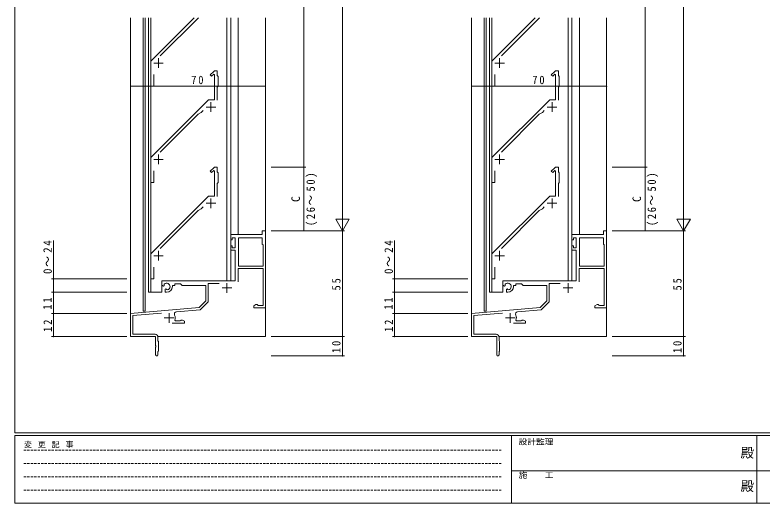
# Model space of a CAD drawing. Units: millimetres on the paper. Extents: x -420 to 373, y -297 to 267.
# Drawn here: x -417.7 to -30, y -297 to -43.6 of the extents above; entities that cross this region are included whole.
import ezdxf
from ezdxf.enums import TextEntityAlignment as Align

# ---------------------------------------------------------------- set-up
doc = ezdxf.new("R2010")
doc.units = ezdxf.units.MM
doc.linetypes.add('DASHED1', pattern=[1.8, 1.2, -0.6])
for name, color, linetype, lineweight in [('0-1_YKK_ZWAK', 7, 'Continuous', 9), ('0-3_YKK_11', 7, 'Continuous', 9), ('0-4_YKK_12', 2, 'Continuous', 9), ('0-5_YKK_D', 6, 'Continuous', 9)]:
    doc.layers.add(name, color=color, linetype=linetype, lineweight=lineweight)
doc.styles.add('ＭＳ ゴシック', font='')
doc.styles.get('ＭＳ ゴシック').set_extended_font_data('MS Gothic')

msp = doc.modelspace()

# ---------------------------------------------------------------- linework, layer by layer
at = {"layer": '0-1_YKK_ZWAK'}
for p, q in [((-417.7, -260.6), (-417.7, 264.4)), ((352.3, -260.6), (-417.7, -260.6)), ((-417.7, -297), (-417.7, -262)), ((314.5, -262), (-417.7, -262)), ((-160.1, -262), (-160.1, -297)), ((-32.7, -262), (-32.7, -297)), ((-160.1, -280.199), (-31.3, -280.199)), ((-31.3, -280.199), (97.5, -280.199)), ((-417.7, -297), (314.5, -297))]:
    msp.add_line(p, q, dxfattribs=at)
at = {"layer": '0-1_YKK_ZWAK', "linetype": 'DASHED1'}
for p, q in [((-413.101, -269.512), (-164.909, -269.512)), ((-413.101, -276.441), (-164.909, -276.441)), ((-413.101, -283.37), (-164.909, -283.37)), ((-413.101, -290.298), (-164.909, -290.298))]:
    msp.add_line(p, q, dxfattribs=at)
at = {"layer": '0-3_YKK_11'}
for p, q in [((-324.7, -45.1), (-347.2, -67.6)), ((-342.259, -64.78), (-322.673, -45.194)), ((-322.673, -45.194), (-322.51, -45.1)), ((-147.7, -45.1), (-170.2, -67.6)), ((-165.259, -64.78), (-145.673, -45.194)), ((-145.673, -45.194), (-145.51, -45.1)), ((-347.2, -67.6), (-347.2, -80.6)), ((-345.7, -68.6), (-340.7, -68.6)), ((-343.2, -66.1), (-343.2, -71.1)), ((-170.2, -67.6), (-170.2, -80.6)), ((-168.7, -68.6), (-163.7, -68.6)), ((-166.2, -66.1), (-166.2, -71.1)), ((-316.354, -74.754), (-314.493, -72.893)), ((-313.786, -72.6), (-312.7, -72.6)), ((-312.7, -72.6), (-312.7, -75.1)), ((-139.354, -74.754), (-137.493, -72.893)), ((-136.786, -72.6), (-135.7, -72.6)), ((-135.7, -72.6), (-135.7, -75.1)), ((-345.7, -80.6), (-345.7, -74.546)), ((-315.646, -75.461), (-316.354, -74.754)), ((-314.57, -74.385), (-315.646, -75.461)), ((-314.2, -74.538), (-314.57, -74.385)), ((-314.2, -87.6), (-314.2, -74.538)), ((-312.7, -75.1), (-312.2, -75.6)), ((-312.2, -75.6), (-312.2, -77.642)), ((-168.7, -80.6), (-168.7, -74.546)), ((-138.646, -75.461), (-139.354, -74.754)), ((-137.57, -74.385), (-138.646, -75.461)), ((-137.2, -74.538), (-137.57, -74.385)), ((-137.2, -87.6), (-137.2, -74.538)), ((-135.7, -75.1), (-135.2, -75.6)), ((-135.2, -75.6), (-135.2, -77.642)), ((-347.2, -80.6), (-345.7, -80.6)), ((-312.2, -80.6), (-312.7, -81.1)), ((-312.7, -81.1), (-312.7, -87.893)), ((-312.2, -77.642), (-312.32, -77.825)), ((-312.32, -77.825), (-312.32, -78.375)), ((-312.32, -78.375), (-312.2, -78.558)), ((-312.2, -78.558), (-312.2, -80.6)), ((-170.2, -80.6), (-168.7, -80.6)), ((-135.2, -80.6), (-135.7, -81.1)), ((-135.7, -81.1), (-135.7, -87.893)), ((-135.2, -77.642), (-135.32, -77.825)), ((-135.32, -77.825), (-135.32, -78.375)), ((-135.32, -78.375), (-135.2, -78.558)), ((-135.2, -78.558), (-135.2, -80.6)), ((-347.2, -117.6), (-317.2, -87.6)), ((-317.2, -87.6), (-314.2, -87.6)), ((-316, -88.9), (-316, -93.9)), ((-170.2, -117.6), (-140.2, -87.6)), ((-140.2, -87.6), (-137.2, -87.6)), ((-139, -88.9), (-139, -93.9)), ((-318.5, -91.4), (-313.5, -91.4)), ((-141.5, -91.4), (-136.5, -91.4)), ((-322.673, -95.194), (-342.259, -114.78)), ((-321, -94.228), (-322.673, -95.194)), ((-320.031, -93.26), (-321, -94.228)), ((-145.673, -95.194), (-165.259, -114.78)), ((-144, -94.228), (-145.673, -95.194)), ((-143.031, -93.26), (-144, -94.228)), ((-343.2, -116.1), (-343.2, -121.1)), ((-166.2, -116.1), (-166.2, -121.1)), ((-347.2, -130.6), (-347.2, -117.6)), ((-345.7, -118.6), (-340.7, -118.6)), ((-170.2, -130.6), (-170.2, -117.6)), ((-168.7, -118.6), (-163.7, -118.6)), ((-316.354, -124.754), (-314.493, -122.893)), ((-313.786, -122.6), (-312.7, -122.6)), ((-312.7, -122.6), (-312.7, -125.1)), ((-139.354, -124.754), (-137.493, -122.893)), ((-136.786, -122.6), (-135.7, -122.6)), ((-135.7, -122.6), (-135.7, -125.1)), ((-345.7, -124.546), (-345.7, -130.6)), ((-315.646, -125.461), (-316.354, -124.754)), ((-314.57, -124.385), (-315.646, -125.461)), ((-314.2, -124.538), (-314.57, -124.385)), ((-314.2, -137.6), (-314.2, -124.538)), ((-312.7, -125.1), (-312.2, -125.6)), ((-312.2, -127.642), (-312.32, -127.825)), ((-312.32, -127.825), (-312.32, -128.375)), ((-312.2, -125.6), (-312.2, -127.642)), ((-168.7, -124.546), (-168.7, -130.6)), ((-138.646, -125.461), (-139.354, -124.754)), ((-137.57, -124.385), (-138.646, -125.461)), ((-137.2, -124.538), (-137.57, -124.385)), ((-137.2, -137.6), (-137.2, -124.538)), ((-135.7, -125.1), (-135.2, -125.6)), ((-135.2, -127.642), (-135.32, -127.825)), ((-135.32, -127.825), (-135.32, -128.375)), ((-135.2, -125.6), (-135.2, -127.642)), ((-345.7, -130.6), (-347.2, -130.6)), ((-312.2, -130.6), (-312.7, -131.1)), ((-312.7, -131.1), (-312.7, -137.893)), ((-312.32, -128.375), (-312.2, -128.558)), ((-312.2, -128.558), (-312.2, -130.6)), ((-168.7, -130.6), (-170.2, -130.6)), ((-135.2, -130.6), (-135.7, -131.1)), ((-135.7, -131.1), (-135.7, -137.893)), ((-135.32, -128.375), (-135.2, -128.558)), ((-135.2, -128.558), (-135.2, -130.6)), ((-347.2, -167.6), (-317.2, -137.6)), ((-317.2, -137.6), (-314.2, -137.6)), ((-316, -138.9), (-316, -143.9)), ((-170.2, -167.6), (-140.2, -137.6)), ((-140.2, -137.6), (-137.2, -137.6)), ((-139, -138.9), (-139, -143.9)), ((-320.031, -143.26), (-321, -144.228)), ((-318.5, -141.4), (-313.5, -141.4)), ((-143.031, -143.26), (-144, -144.228)), ((-141.5, -141.4), (-136.5, -141.4)), ((-322.673, -145.194), (-342.259, -164.78)), ((-321, -144.228), (-322.673, -145.194)), ((-145.673, -145.194), (-165.259, -164.78)), ((-144, -144.228), (-145.673, -145.194)), ((-305.7, -157.6), (-305.7, -160.4)), ((-289.33, -157.6), (-305.7, -157.6)), ((-289.33, -155.6), (-289.33, -157.6)), ((-287.7, -155.6), (-289.33, -155.6)), ((-287.7, -195.6), (-287.7, -155.6)), ((-128.7, -157.6), (-128.7, -160.4)), ((-112.33, -157.6), (-128.7, -157.6)), ((-112.33, -155.6), (-112.33, -157.6)), ((-110.7, -155.6), (-112.33, -155.6)), ((-110.7, -195.6), (-110.7, -155.6)), ((-305.7, -160.4), (-304.9, -160.4)), ((-304.9, -159.23), (-303.4, -159.23)), ((-304.9, -160.4), (-304.9, -159.23)), ((-303.4, -159.23), (-303.4, -164.5)), ((-301.77, -174.1), (-301.77, -159.23)), ((-301.77, -159.23), (-289.33, -159.23)), ((-301.77, -174.1), (-301.77, -159.23)), ((-289.33, -159.23), (-289.33, -162.6)), ((-289.33, -162.6), (-288.9, -163.03)), ((-128.7, -160.4), (-127.9, -160.4)), ((-127.9, -159.23), (-126.4, -159.23)), ((-127.9, -160.4), (-127.9, -159.23)), ((-126.4, -159.23), (-126.4, -164.5)), ((-124.77, -174.1), (-124.77, -159.23)), ((-124.77, -159.23), (-112.33, -159.23)), ((-124.77, -174.1), (-124.77, -159.23)), ((-112.33, -159.23), (-112.33, -162.6)), ((-112.33, -162.6), (-111.9, -163.03)), ((-343.2, -166.1), (-343.2, -171.1)), ((-305.7, -163.4), (-305.7, -165.7)), ((-304.9, -163.4), (-305.7, -163.4)), ((-305.7, -165.7), (-303.4, -165.7)), ((-304.9, -164.5), (-304.9, -163.4)), ((-303.4, -164.5), (-304.9, -164.5)), ((-303.4, -165.7), (-303.4, -181.6)), ((-288.9, -163.03), (-288.9, -174.1)), ((-166.2, -166.1), (-166.2, -171.1)), ((-128.7, -163.4), (-128.7, -165.7)), ((-127.9, -163.4), (-128.7, -163.4)), ((-128.7, -165.7), (-126.4, -165.7)), ((-127.9, -164.5), (-127.9, -163.4)), ((-126.4, -164.5), (-127.9, -164.5)), ((-126.4, -165.7), (-126.4, -181.6)), ((-111.9, -163.03), (-111.9, -174.1)), ((-347.2, -180.6), (-347.2, -167.6)), ((-345.7, -168.6), (-340.7, -168.6)), ((-170.2, -180.6), (-170.2, -167.6)), ((-168.7, -168.6), (-163.7, -168.6)), ((-288.9, -174.1), (-301.77, -174.1)), ((-111.9, -174.1), (-124.77, -174.1)), ((-345.7, -174.546), (-345.7, -180.6)), ((-301.9, -175.3), (-288.9, -175.3)), ((-301.9, -182.1), (-301.9, -175.3)), ((-288.9, -175.3), (-288.9, -194.4)), ((-168.7, -174.546), (-168.7, -180.6)), ((-124.9, -175.3), (-111.9, -175.3)), ((-124.9, -182.1), (-124.9, -175.3)), ((-111.9, -175.3), (-111.9, -194.4)), ((-345.7, -180.6), (-347.2, -180.6)), ((-341.5, -181.6), (-341.5, -183.965)), ((-303.4, -181.6), (-341.5, -181.6)), ((-168.7, -180.6), (-170.2, -180.6)), ((-164.5, -181.6), (-164.5, -183.965)), ((-126.4, -181.6), (-164.5, -181.6)), ((-341.5, -183.965), (-340.6, -184.485)), ((-340.6, -184.485), (-340.25, -184.282)), ((-340.227, -183.778), (-340.265, -183.319)), ((-340.25, -184.282), (-340.227, -183.778)), ((-339.35, -185.841), (-339.7, -186.043)), ((-339.7, -186.043), (-339.7, -187.6)), ((-338.901, -186.074), (-339.35, -185.841)), ((-338.523, -186.336), (-338.901, -186.074)), ((-336, -184.1), (-334.7, -184.1)), ((-336, -184.6), (-336, -184.1)), ((-334.7, -183.23), (-331.77, -183.23)), ((-334.7, -184.1), (-334.7, -183.23)), ((-331.77, -183.23), (-330.9, -184.1)), ((-330.9, -184.1), (-318.7, -184.1)), ((-318.7, -184.1), (-318.7, -192.1)), ((-317.5, -183.1), (-311.725, -183.1)), ((-317.5, -192.597), (-317.5, -183.1)), ((-310.2, -185.3), (-305.2, -185.3)), ((-307.7, -182.8), (-307.7, -187.8)), ((-164.5, -183.965), (-163.6, -184.485)), ((-163.6, -184.485), (-163.25, -184.282)), ((-163.227, -183.778), (-163.265, -183.319)), ((-163.25, -184.282), (-163.227, -183.778)), ((-162.35, -185.841), (-162.7, -186.043)), ((-162.7, -186.043), (-162.7, -187.6)), ((-161.901, -186.074), (-162.35, -185.841)), ((-161.523, -186.336), (-161.901, -186.074)), ((-159, -184.1), (-157.7, -184.1)), ((-159, -184.6), (-159, -184.1)), ((-157.7, -183.23), (-154.77, -183.23)), ((-157.7, -184.1), (-157.7, -183.23)), ((-154.77, -183.23), (-153.9, -184.1)), ((-153.9, -184.1), (-141.7, -184.1)), ((-141.7, -184.1), (-141.7, -192.1)), ((-140.5, -183.1), (-134.725, -183.1)), ((-140.5, -192.597), (-140.5, -183.1)), ((-133.2, -185.3), (-128.2, -185.3)), ((-130.7, -182.8), (-130.7, -187.8)), ((-339.7, -187.6), (-339, -187.6)), ((-162.7, -187.6), (-162, -187.6)), ((-318.7, -192.1), (-322.084, -195.484)), ((-321.544, -196.641), (-317.5, -192.597)), ((-141.7, -192.1), (-145.084, -195.484)), ((-144.544, -196.641), (-140.5, -192.597)), ((-322.084, -195.484), (-357.7, -198.6)), ((-333.877, -197.72), (-321.544, -196.641)), ((-292.609, -193.97), (-293.7, -194.6)), ((-293.7, -194.6), (-293.7, -195.6)), ((-293.7, -195.6), (-287.7, -195.6)), ((-292, -193.97), (-292.609, -193.97)), ((-291.712, -194.185), (-292, -193.97)), ((-291.425, -194.4), (-291.712, -194.185)), ((-288.9, -194.4), (-291.425, -194.4)), ((-145.084, -195.484), (-180.7, -198.6)), ((-156.877, -197.72), (-144.544, -196.641)), ((-115.609, -193.97), (-116.7, -194.6)), ((-116.7, -194.6), (-116.7, -195.6)), ((-116.7, -195.6), (-110.7, -195.6)), ((-115, -193.97), (-115.609, -193.97)), ((-114.712, -194.185), (-115, -193.97)), ((-114.425, -194.4), (-114.712, -194.185)), ((-111.9, -194.4), (-114.425, -194.4)), ((-357.7, -198.6), (-357.7, -210.6)), ((-356.5, -199.7), (-341.711, -198.406)), ((-356.5, -209.4), (-356.5, -199.7)), ((-340.2, -200.9), (-335.2, -200.9)), ((-337.7, -198.4), (-337.7, -203.4)), ((-180.7, -198.6), (-180.7, -210.6)), ((-179.5, -199.7), (-164.711, -198.406)), ((-179.5, -209.4), (-179.5, -199.7)), ((-163.2, -200.9), (-158.2, -200.9)), ((-160.7, -198.4), (-160.7, -203.4)), ((-336.05, -203.6), (-329.7, -203.6)), ((-334.412, -202.4), (-334.694, -201.997)), ((-331.975, -202.4), (-334.412, -202.4)), ((-331.688, -202.185), (-331.975, -202.4)), ((-331.4, -201.97), (-331.688, -202.185)), ((-330.791, -201.97), (-331.4, -201.97)), ((-329.7, -202.6), (-330.791, -201.97)), ((-329.7, -203.6), (-329.7, -202.6)), ((-159.05, -203.6), (-152.7, -203.6)), ((-157.412, -202.4), (-157.694, -201.997)), ((-154.975, -202.4), (-157.412, -202.4)), ((-154.688, -202.185), (-154.975, -202.4)), ((-154.4, -201.97), (-154.688, -202.185)), ((-153.791, -201.97), (-154.4, -201.97)), ((-152.7, -202.6), (-153.791, -201.97)), ((-152.7, -203.6), (-152.7, -202.6)), ((-357.7, -210.6), (-344.7, -210.6)), ((-345, -209.4), (-356.5, -209.4)), ((-344.7, -210.6), (-344.7, -215.142)), ((-343.5, -212.8), (-343.5, -210.9)), ((-343.2, -213.1), (-343.5, -212.8)), ((-343.2, -218.1), (-343.2, -213.1)), ((-180.7, -210.6), (-167.7, -210.6)), ((-168, -209.4), (-179.5, -209.4)), ((-167.7, -210.6), (-167.7, -215.142)), ((-166.5, -212.8), (-166.5, -210.9)), ((-166.2, -213.1), (-166.5, -212.8)), ((-166.2, -218.1), (-166.2, -213.1)), ((-344.7, -215.142), (-344.58, -215.325)), ((-344.58, -215.875), (-344.7, -216.058)), ((-344.7, -216.058), (-344.7, -220)), ((-344.58, -215.325), (-344.58, -215.875)), ((-167.7, -215.142), (-167.58, -215.325)), ((-167.58, -215.875), (-167.7, -216.058)), ((-167.7, -216.058), (-167.7, -220)), ((-167.58, -215.325), (-167.58, -215.875)), ((-343.5, -218.4), (-343.2, -218.1)), ((-343.5, -220), (-343.5, -218.4)), ((-166.5, -218.4), (-166.2, -218.1)), ((-166.5, -220), (-166.5, -218.4))]:
    msp.add_line(p, q, dxfattribs=at)
for centre, radius, start, end in [((-313.786, -73.6), 1, 89.99997, 134.99997), ((-136.786, -73.6), 1, 89.99997, 134.99997), ((-313.786, -123.6), 1, 89.99997, 134.99997), ((-136.786, -123.6), 1, 89.99997, 134.99997), ((-339, -184.6), 1.8, 285.36687, 134.63312), ((-339, -184.6), 3, 270, 359.99998), ((-162, -184.6), 1.8, 285.36687, 134.63312), ((-162, -184.6), 3, 270, 359.99998), ((-333.773, -198.916), 1.2, 94.99998, 206.80479), ((-156.773, -198.916), 1.2, 94.99998, 206.80479), ((-337.7, -200.9), 3.2, 339.94896, 26.80481), ((-160.7, -200.9), 3.2, 339.94896, 26.80481), ((-345, -210.9), 1.5, 0, 89.99998), ((-168, -210.9), 1.5, 0, 89.99998), ((-344.1, -220), 0.6, 179.99998, 0), ((-167.1, -220), 0.6, 179.99998, 0)]:
    msp.add_arc(centre, radius, start, end, dxfattribs=at)
at = {"layer": '0-4_YKK_12'}
for p, q in [((-357.7, -45.1), (-357.7, -210.6)), ((-351.2, -45.1), (-351.2, -197.4)), ((-350.2, -45.1), (-350.2, -197.4)), ((-348.4, -45.1), (-348.4, -187.6)), ((-347.2, -45.1), (-347.2, -187.599)), ((-307.7, -45.1), (-307.7, -181.6)), ((-305.7, -45.1), (-305.7, -157.6)), ((-305.7, -45.1), (-305.7, -181.6)), ((-301.8, -45.1), (-301.8, -157.6)), ((-287.7, -45.1), (-287.7, -210.6)), ((-180.7, -45.1), (-180.7, -210.6)), ((-174.2, -45.1), (-174.2, -197.4)), ((-173.2, -45.1), (-173.2, -197.4)), ((-171.4, -45.1), (-171.4, -187.6)), ((-170.2, -45.1), (-170.2, -187.599)), ((-130.7, -45.1), (-130.7, -181.6)), ((-128.7, -45.1), (-128.7, -157.6)), ((-128.7, -45.1), (-128.7, -181.6)), ((-124.8, -45.1), (-124.8, -157.6)), ((-110.7, -45.1), (-110.7, -210.6)), ((-305.7, -157.6), (-301.8, -157.6)), ((-305.7, -181.6), (-341.5, -181.6)), ((-341.5, -181.6), (-341.5, -187.6)), ((-128.7, -181.6), (-164.5, -181.6)), ((-164.5, -181.6), (-164.5, -187.6)), ((-341.5, -187.6), (-348.4, -187.6)), ((-164.5, -187.6), (-171.4, -187.6)), ((-350.2, -197.4), (-351.2, -197.4)), ((-173.2, -197.4), (-174.2, -197.4)), ((-357.7, -210.6), (-357.4, -210.6)), ((-343.53, -210.6), (-287.7, -210.6)), ((-180.7, -210.6), (-180.4, -210.6)), ((-166.53, -210.6), (-110.7, -210.6))]:
    msp.add_line(p, q, dxfattribs=at)
at = {"layer": '0-5_YKK_D'}
for p, q in [((-247.7, -148.6), (-247.7, 137.4)), ((-70.7, -148.6), (-70.7, 137.4)), ((-90.7, -122.6), (-90.7, 102.4)), ((-267.7, -122.6), (-267.7, 77.4)), ((-357.7, -80.6), (-287.7, -80.6)), ((-180.7, -80.6), (-110.7, -80.6)), ((-284.7, -122.6), (-266.7, -122.6)), ((-284.7, -122.6), (-266.7, -122.6)), ((-267.7, -155.6), (-267.7, -122.6)), ((-107.7, -122.6), (-89.7, -122.6)), ((-107.7, -122.6), (-89.7, -122.6)), ((-90.7, -155.6), (-90.7, -122.6)), ((-247.7, -155.6), (-247.7, -143.476)), ((-70.7, -155.6), (-70.7, -143.476)), ((-244.2, -149.538), (-251.2, -149.538)), ((-247.7, -155.6), (-251.2, -149.538)), ((-247.7, -155.6), (-244.2, -149.538)), ((-67.2, -149.538), (-74.2, -149.538)), ((-70.7, -155.6), (-74.2, -149.538)), ((-70.7, -155.6), (-67.2, -149.538)), ((-284.7, -155.6), (-266.7, -155.6)), ((-284.7, -155.6), (-246.7, -155.6)), ((-284.7, -155.6), (-246.7, -155.6)), ((-247.7, -210.6), (-247.7, -155.6)), ((-107.7, -155.6), (-89.7, -155.6)), ((-107.7, -155.6), (-69.7, -155.6)), ((-107.7, -155.6), (-69.7, -155.6)), ((-70.7, -210.6), (-70.7, -155.6)), ((-397.7, -180.6), (-397.7, -160.66)), ((-220.7, -180.6), (-220.7, -160.66)), ((-359.7, -180.6), (-398.7, -180.6)), ((-397.7, -187.6), (-397.7, -180.6)), ((-182.7, -180.6), (-221.7, -180.6)), ((-220.7, -187.6), (-220.7, -180.6)), ((-359.7, -187.6), (-398.7, -187.6)), ((-359.7, -187.6), (-398.7, -187.6)), ((-397.7, -198.6), (-397.7, -187.6)), ((-182.7, -187.6), (-221.7, -187.6)), ((-182.7, -187.6), (-221.7, -187.6)), ((-220.7, -198.6), (-220.7, -187.6)), ((-359.7, -198.6), (-398.7, -198.6)), ((-359.7, -198.6), (-398.7, -198.6)), ((-397.7, -210.6), (-397.7, -198.6)), ((-182.7, -198.6), (-221.7, -198.6)), ((-182.7, -198.6), (-221.7, -198.6)), ((-220.7, -210.6), (-220.7, -198.6)), ((-359.7, -210.6), (-398.7, -210.6)), ((-284.7, -210.6), (-246.7, -210.6)), ((-284.7, -210.6), (-246.7, -210.6)), ((-247.7, -220.6), (-247.7, -210.6)), ((-182.7, -210.6), (-221.7, -210.6)), ((-107.7, -210.6), (-69.7, -210.6)), ((-107.7, -210.6), (-69.7, -210.6)), ((-70.7, -220.6), (-70.7, -210.6)), ((-284.7, -220.6), (-246.7, -220.6)), ((-107.7, -220.6), (-69.7, -220.6))]:
    msp.add_line(p, q, dxfattribs=at)
for centre, start, end in [((-357.7, -80.6), 0, 180), ((-357.7, -80.6), 180, 0), ((-287.7, -80.6), 0, 180), ((-287.7, -80.6), 180, 0), ((-180.7, -80.6), 0, 180), ((-180.7, -80.6), 180, 0), ((-110.7, -80.6), 0, 180), ((-110.7, -80.6), 180, 0), ((-267.7, -122.6), 90, 270), ((-267.7, -122.6), 90, 270), ((-267.7, -122.6), 270, 90), ((-267.7, -122.6), 270, 90), ((-90.7, -122.6), 90, 270), ((-90.7, -122.6), 270, 90), ((-267.7, -155.6), 90, 270), ((-267.7, -155.6), 270, 90), ((-90.7, -155.6), 90, 270), ((-90.7, -155.6), 270, 90), ((-397.7, -180.6), 90, 270), ((-397.7, -180.6), 270, 90), ((-220.7, -180.6), 90, 270), ((-220.7, -180.6), 270, 90), ((-397.7, -187.6), 90, 270), ((-397.7, -187.6), 90, 270), ((-397.7, -187.6), 270, 90), ((-397.7, -187.6), 270, 90), ((-220.7, -187.6), 90, 270), ((-220.7, -187.6), 90, 270), ((-220.7, -187.6), 270, 90), ((-220.7, -187.6), 270, 90), ((-397.7, -198.6), 90, 270), ((-397.7, -198.6), 90, 270), ((-397.7, -198.6), 270, 90), ((-397.7, -198.6), 270, 90), ((-220.7, -198.6), 90, 270), ((-220.7, -198.6), 90, 270), ((-220.7, -198.6), 270, 90), ((-220.7, -198.6), 270, 90), ((-397.7, -210.6), 90, 270), ((-397.7, -210.6), 270, 90), ((-247.7, -210.6), 90, 270), ((-247.7, -210.6), 90, 270), ((-247.7, -210.6), 270, 90), ((-247.7, -210.6), 270, 90), ((-220.7, -210.6), 90, 270), ((-220.7, -210.6), 270, 90), ((-70.7, -210.6), 90, 270), ((-70.7, -210.6), 90, 270), ((-70.7, -210.6), 270, 90), ((-70.7, -210.6), 270, 90), ((-247.7, -220.6), 90, 270), ((-247.7, -220.6), 270, 90), ((-70.7, -220.6), 90, 270), ((-70.7, -220.6), 270, 90)]:
    msp.add_arc(centre, 0.106, start, end, dxfattribs=at)

# ---------------------------------------------------------------- texts
at = {"layer": '0-1_YKK_ZWAK', "style": 'ＭＳ ゴシック', "width": 1.1}
for s, p in [('設計監理', (-156.331, -267.533)), ('施\u3000\u3000工', (-156.331, -284.854))]:
    msp.add_text(s, height=2.933, dxfattribs=at).set_placement(p, align=Align.BOTTOM_LEFT)
at = {"layer": '0-1_YKK_ZWAK', "color": 2, "style": 'ＭＳ ゴシック'}
for p in [(-41.182, -274.956), (-41.182, -292.278)]:
    msp.add_text('殿', height=5.132, dxfattribs=at).set_placement(p, align=Align.BOTTOM_LEFT)
at = {"layer": '0-1_YKK_ZWAK', "insert": (-412.986, -268.447), "char_height": 2.933, "attachment_point": 7, "style": 'ＭＳ ゴシック'}
msp.add_mtext('\\T1.16;変\\~更\\~記\\~事', dxfattribs=at)
at = {"layer": '0-5_YKK_D', "color": 3, "style": 'ＭＳ ゴシック'}
for p in [(-268.5, -140.7), (-91.5, -140.7)]:
    msp.add_text('C', height=4.399, rotation=90, dxfattribs=at).set_placement(p, align=Align.BOTTOM_LEFT)
at = {"layer": '0-5_YKK_D', "color": 3, "char_height": 4.399, "attachment_point": 7, "style": 'ＭＳ ゴシック'}
for insert in [(-326.22, -79.6), (-149.22, -79.6)]:
    msp.add_mtext('\\T1.36;\\W0.9;70', dxfattribs=dict(at, insert=insert))
at = {"layer": '0-5_YKK_D', "color": 3, "char_height": 4.399, "attachment_point": 7, "rotation": 90, "style": 'ＭＳ ゴシック'}
for s, insert in [('\\T1.33;\\W0.9;(26～50)', (-260.9, -153.18)), ('\\T1.33;\\W0.9;(26～50)', (-83.9, -153.18)), ('\\T1.29;\\W0.95;0～24', (-398.5, -178.1)), ('\\T1.29;\\W0.95;0～24', (-221.5, -178.1)), ('\\T1.36;\\W0.9;55', (-248.7, -186.62)), ('\\T1.36;\\W0.9;55', (-71.7, -186.62)), ('\\T1.36;\\W0.9;11', (-398.7, -196.62)), ('\\T1.36;\\W0.9;11', (-221.7, -196.62)), ('\\T1.36;\\W0.9;12', (-398.5, -208.12)), ('\\T1.36;\\W0.9;12', (-221.5, -208.12)), ('\\T1.36;\\W0.9;10', (-248.7, -219.12)), ('\\T1.36;\\W0.9;10', (-71.7, -219.12))]:
    msp.add_mtext(s, dxfattribs=dict(at, insert=insert))

doc.saveas('drawing.dxf')
